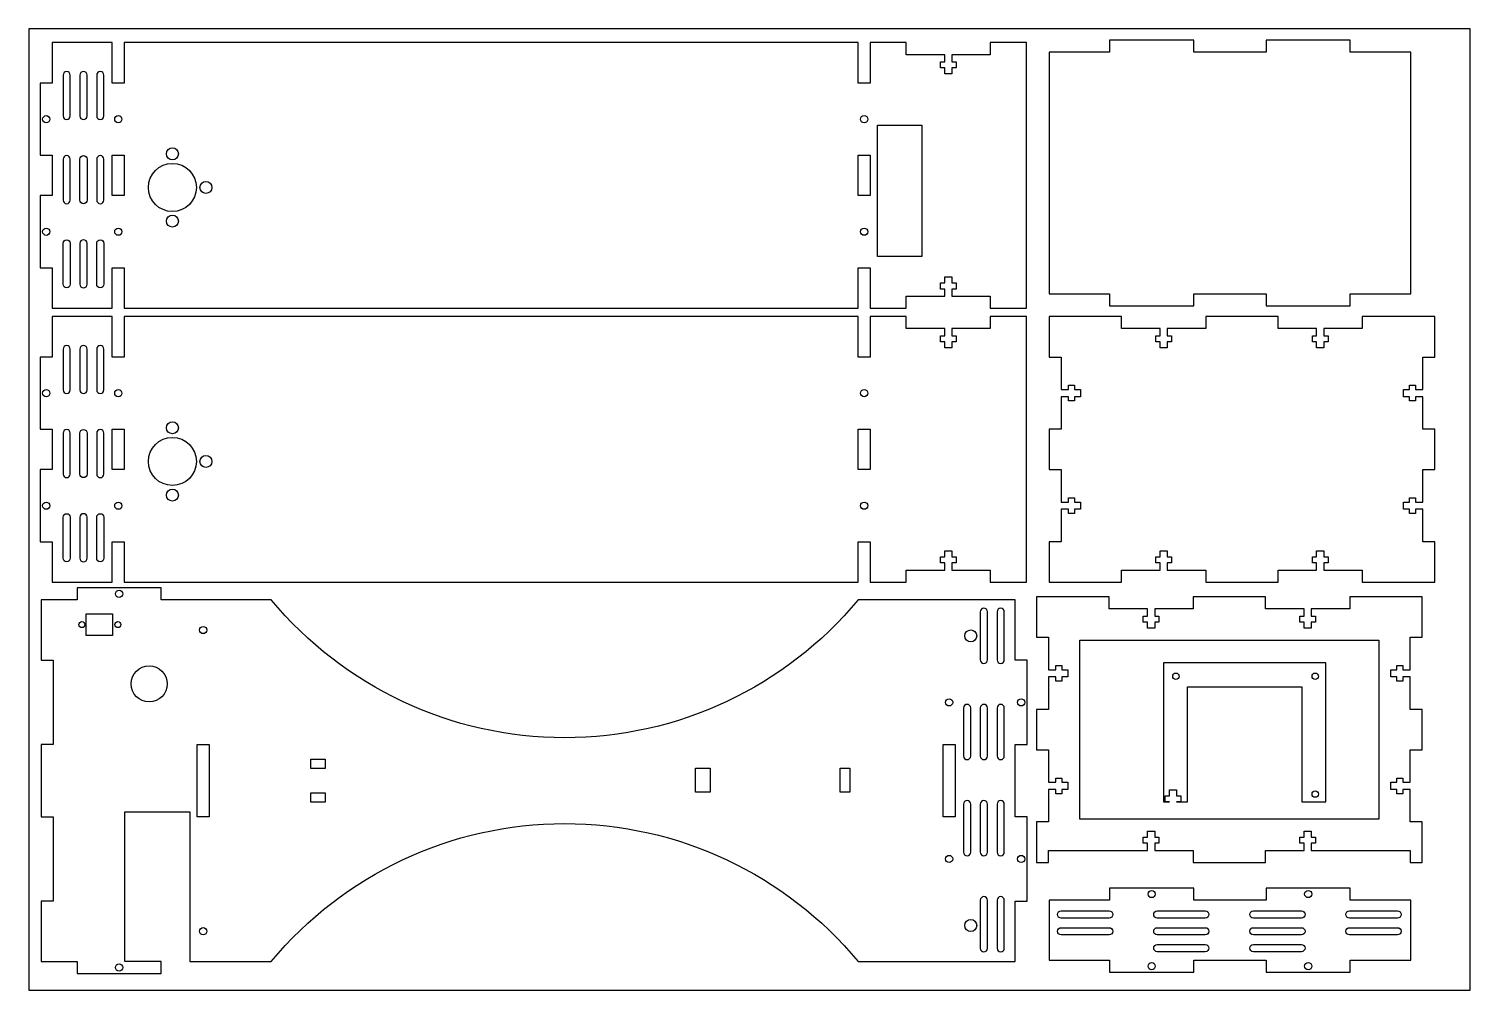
# Model space of a CAD drawing. Header units: millimetres. Extents: x 110 to 710, y -111 to 289.
import ezdxf

# ---------------------------------------------------------------- set-up
doc = ezdxf.new("R2010")
doc.units = ezdxf.units.MM
doc.layers.get('0').update_dxf_attribs({"linetype": 'CONTINUOUS'})

msp = doc.modelspace()

# ---------------------------------------------------------------- linework, layer by layer
for points in [[(110.45, -111.17), (710.45, -111.17), (710.45, 288.83), (110.45, 288.83)], [(491.7, 278.08), (475.7, 278.08), (475.7, 283.08), (460.7, 283.08), (460.7, 266.25), (455.7, 266.25), (455.7, 283.08), (150.2, 283.08), (150.2, 266.25), (145.2, 266.25), (145.2, 283.08), (120.2, 283.08), (120.2, 266.25), (115.2, 266.25), (115.2, 236.25), (120.2, 236.25), (120.2, 219.42), (115.2, 219.42), (115.2, 189.42), (120.2, 189.42), (120.2, 172.58), (145.2, 172.58), (145.2, 189.42), (150.2, 189.42), (150.2, 172.58), (455.7, 172.58), (455.7, 189.42), (460.7, 189.42), (460.7, 172.58), (475.7, 172.58), (475.7, 177.58), (491.7, 177.58), (491.7, 180.58), (489.95, 180.58), (489.95, 183.08), (491.7, 183.08), (491.7, 185.58), (494.7, 185.58), (494.7, 183.08), (496.45, 183.08), (496.45, 180.58), (494.7, 180.58), (494.7, 177.58), (510.7, 177.58), (510.7, 172.58), (525.7, 172.58), (525.7, 283.08), (510.7, 283.08), (510.7, 278.08), (494.7, 278.08), (494.7, 275.08), (496.45, 275.08), (496.45, 272.58), (494.7, 272.58), (494.7, 270.08), (491.7, 270.08), (491.7, 272.58), (489.95, 272.58), (489.95, 275.08), (491.7, 275.08)], [(660.54, 173.58), (660.54, 178.58), (685.7, 178.58), (685.7, 279.08), (660.54, 279.08), (660.54, 284.08), (625.54, 284.08), (625.54, 279.08), (595.37, 279.08), (595.37, 284.08), (560.37, 284.08), (560.37, 279.08), (535.2, 279.08), (535.2, 178.58), (560.37, 178.58), (560.37, 173.58), (595.37, 173.58), (595.37, 178.58), (625.54, 178.58), (625.54, 173.58)], [(482.19, 248.75), (482.19, 194.12), (463.7, 194.12), (463.7, 248.75)], [(145.2, 219.42), (145.2, 236.25), (150.2, 236.25), (150.2, 219.42)], [(460.7, 236.25), (460.7, 219.42), (455.7, 219.42), (455.7, 236.25)], [(510.7, 58.58), (525.7, 58.58), (525.7, 169.08), (510.7, 169.08), (510.7, 164.08), (494.7, 164.08), (494.7, 161.08), (496.45, 161.08), (496.45, 158.58), (494.7, 158.58), (494.7, 156.08), (491.7, 156.08), (491.7, 158.58), (489.95, 158.58), (489.95, 161.08), (491.7, 161.08), (491.7, 164.08), (475.7, 164.08), (475.7, 169.08), (460.7, 169.08), (460.7, 152.25), (455.7, 152.25), (455.7, 169.08), (150.2, 169.08), (150.2, 152.25), (145.2, 152.25), (145.2, 169.08), (120.2, 169.08), (120.2, 152.25), (115.2, 152.25), (115.2, 122.25), (120.2, 122.25), (120.2, 105.42), (115.2, 105.42), (115.2, 75.42), (120.2, 75.42), (120.2, 58.58), (145.2, 58.58), (145.2, 75.42), (150.2, 75.42), (150.2, 58.58), (455.7, 58.58), (455.7, 75.42), (460.7, 75.42), (460.7, 58.58), (475.7, 58.58), (475.7, 63.58), (491.7, 63.58), (491.7, 66.58), (489.95, 66.58), (489.95, 69.08), (491.7, 69.08), (491.7, 71.58), (494.7, 71.58), (494.7, 69.08), (496.45, 69.08), (496.45, 66.58), (494.7, 66.58), (494.7, 63.58), (510.7, 63.58)], [(665.54, 63.58), (665.54, 58.58), (695.7, 58.58), (695.7, 75.42), (690.7, 75.42), (690.7, 88.92), (687.7, 88.92), (687.7, 87.17), (685.2, 87.17), (685.2, 88.92), (682.7, 88.92), (682.7, 91.92), (685.2, 91.92), (685.2, 93.67), (687.7, 93.67), (687.7, 91.92), (690.7, 91.92), (690.7, 105.42), (695.7, 105.42), (695.7, 122.25), (690.7, 122.25), (690.7, 135.75), (687.7, 135.75), (687.7, 134), (685.2, 134), (685.2, 135.75), (682.7, 135.75), (682.7, 138.75), (685.2, 138.75), (685.2, 140.5), (687.7, 140.5), (687.7, 138.75), (690.7, 138.75), (690.7, 152.25), (695.7, 152.25), (695.7, 169.08), (665.54, 169.08), (665.54, 164.08), (649.54, 164.08), (649.54, 161.08), (651.29, 161.08), (651.29, 158.58), (649.54, 158.58), (649.54, 156.08), (646.54, 156.08), (646.54, 158.58), (644.79, 158.58), (644.79, 161.08), (646.54, 161.08), (646.54, 164.08), (630.54, 164.08), (630.54, 169.08), (600.37, 169.08), (600.37, 164.08), (584.37, 164.08), (584.37, 161.08), (586.12, 161.08), (586.12, 158.58), (584.37, 158.58), (584.37, 156.08), (581.37, 156.08), (581.37, 158.58), (579.62, 158.58), (579.62, 161.08), (581.37, 161.08), (581.37, 164.08), (565.37, 164.08), (565.37, 169.08), (535.2, 169.08), (535.2, 152.25), (540.2, 152.25), (540.2, 138.75), (543.2, 138.75), (543.2, 140.5), (545.7, 140.5), (545.7, 138.75), (548.2, 138.75), (548.2, 135.75), (545.7, 135.75), (545.7, 134), (543.2, 134), (543.2, 135.75), (540.2, 135.75), (540.2, 122.25), (535.2, 122.25), (535.2, 105.42), (540.2, 105.42), (540.2, 91.92), (543.2, 91.92), (543.2, 93.67), (545.7, 93.67), (545.7, 91.92), (548.2, 91.92), (548.2, 88.92), (545.7, 88.92), (545.7, 87.17), (543.2, 87.17), (543.2, 88.92), (540.2, 88.92), (540.2, 75.42), (535.2, 75.42), (535.2, 58.58), (565.37, 58.58), (565.37, 63.58), (581.37, 63.58), (581.37, 66.58), (579.62, 66.58), (579.62, 69.08), (581.37, 69.08), (581.37, 71.58), (584.37, 71.58), (584.37, 69.08), (586.12, 69.08), (586.12, 66.58), (584.37, 66.58), (584.37, 63.58), (600.37, 63.58), (600.37, 58.58), (630.54, 58.58), (630.54, 63.58), (646.54, 63.58), (646.54, 66.58), (644.79, 66.58), (644.79, 69.08), (646.54, 69.08), (646.54, 71.58), (649.54, 71.58), (649.54, 69.08), (651.29, 69.08), (651.29, 66.58), (649.54, 66.58), (649.54, 63.58)], [(145.2, 105.42), (145.2, 122.25), (150.2, 122.25), (150.2, 105.42)], [(460.7, 122.25), (460.7, 105.42), (455.7, 105.42), (455.7, 122.25)], [(644.29, -53), (685.45, -53), (685.45, -58), (690.45, -58), (690.45, -41.17), (685.45, -41.17), (685.45, -27.67), (682.45, -27.67), (682.45, -29.42), (679.95, -29.42), (679.95, -27.67), (677.45, -27.67), (677.45, -24.67), (679.95, -24.67), (679.95, -22.92), (682.45, -22.92), (682.45, -24.67), (685.45, -24.67), (685.45, -11.17), (690.45, -11.17), (690.45, 5.67), (685.45, 5.67), (685.45, 19.17), (682.45, 19.17), (682.45, 17.42), (679.95, 17.42), (679.95, 19.17), (677.45, 19.17), (677.45, 22.17), (679.95, 22.17), (679.95, 23.92), (682.45, 23.92), (682.45, 22.17), (685.45, 22.17), (685.45, 35.67), (690.45, 35.67), (690.45, 52.5), (660.29, 52.5), (660.29, 47.5), (644.29, 47.5), (644.29, 44.5), (646.04, 44.5), (646.04, 42), (644.29, 42), (644.29, 39.5), (641.29, 39.5), (641.29, 42), (639.54, 42), (639.54, 44.5), (641.29, 44.5), (641.29, 47.5), (625.29, 47.5), (625.29, 52.5), (595.12, 52.5), (595.12, 47.5), (579.12, 47.5), (579.12, 44.5), (580.87, 44.5), (580.87, 42), (579.12, 42), (579.12, 39.5), (576.12, 39.5), (576.12, 42), (574.37, 42), (574.37, 44.5), (576.12, 44.5), (576.12, 47.5), (560.12, 47.5), (560.12, 52.5), (529.95, 52.5), (529.95, 35.67), (534.95, 35.67), (534.95, 22.17), (537.95, 22.17), (537.95, 23.92), (540.45, 23.92), (540.45, 22.17), (542.95, 22.17), (542.95, 19.17), (540.45, 19.17), (540.45, 17.42), (537.95, 17.42), (537.95, 19.17), (534.95, 19.17), (534.95, 5.67), (529.95, 5.67), (529.95, -11.17), (534.95, -11.17), (534.95, -24.67), (537.95, -24.67), (537.95, -22.92), (540.45, -22.92), (540.45, -24.67), (542.95, -24.67), (542.95, -27.67), (540.45, -27.67), (540.45, -29.42), (537.95, -29.42), (537.95, -27.67), (534.95, -27.67), (534.95, -41.17), (529.95, -41.17), (529.95, -58), (534.95, -58), (534.95, -53), (576.12, -53), (576.12, -50), (574.37, -50), (574.37, -47.5), (576.12, -47.5), (576.12, -45), (579.12, -45), (579.12, -47.5), (580.87, -47.5), (580.87, -50), (579.12, -50), (579.12, -53), (595.12, -53), (595.12, -58), (625.29, -58), (625.29, -53), (641.29, -53), (641.29, -50), (639.54, -50), (639.54, -47.5), (641.29, -47.5), (641.29, -45), (644.29, -45), (644.29, -47.5), (646.04, -47.5), (646.04, -50), (644.29, -50)], [(145.27, 36.44), (134.27, 36.44), (134.27, 45.44), (145.27, 45.44)], [(672.45, 34.5), (672.45, -40), (547.95, -40), (547.95, 34.5)], [(650.42, 24.99), (582.73, 24.99), (582.73, -32.77), (585.25, -32.77), (585.25, -32.77), (583.5, -32.77), (583.5, -30.27), (585.25, -30.27), (585.25, -27.77), (588.25, -27.77), (588.25, -30.27), (590, -30.27), (590, -32.77), (588.25, -32.77), (588.25, -32.77), (592.73, -32.77), (592.73, 14.99), (640.42, 14.99), (640.42, -32.77), (650.42, -32.77)], [(185.53, -8.91), (185.53, -39.08), (180.53, -39.08), (180.53, -8.91)], [(491.03, -39.08), (491.03, -8.91), (496.03, -8.91), (496.03, -39.08)], [(227.88, -15), (233.88, -15), (233.88, -19), (227.88, -19)], [(388.03, -18.75), (394.03, -18.75), (394.03, -28.75), (388.03, -28.75)], [(448.2, -18.75), (452.2, -18.75), (452.2, -28.75), (448.2, -28.75)], [(227.88, -29), (233.88, -29), (233.88, -33), (227.88, -33)], [(625.54, -103.67), (660.54, -103.67), (660.54, -98.67), (685.7, -98.67), (685.7, -73.67), (660.54, -73.67), (660.54, -68.67), (625.54, -68.67), (625.54, -73.67), (595.37, -73.67), (595.37, -68.67), (560.37, -68.67), (560.37, -73.67), (535.2, -73.67), (535.2, -98.67), (560.37, -98.67), (560.37, -103.67), (595.37, -103.67), (595.37, -98.67), (625.54, -98.67)]]:
    msp.add_lwpolyline(points, close=True)
for points in [[(124.7, 252.58, 1), (127.7, 252.58), (127.7, 269.58, 1), (124.7, 269.58)], [(131.7, 252.58, 1), (134.7, 252.58), (134.7, 269.58, 1), (131.7, 269.58)], [(138.7, 252.58, 1), (141.7, 252.58), (141.7, 269.58, 1), (138.7, 269.58)], [(124.7, 217.58, 1), (127.7, 217.58), (127.7, 234.58, 1), (124.7, 234.58)], [(131.7, 217.58), (131.7, 234.58, -1), (134.7, 234.58), (134.7, 217.58, -1)], [(138.7, 217.58, 1), (141.7, 217.58), (141.7, 234.58, 1), (138.7, 234.58)], [(124.7, 182.58), (124.7, 199.58, -1), (127.7, 199.58), (127.7, 182.58, -1)], [(131.7, 182.58, 1), (134.7, 182.58), (134.7, 199.58, 1), (131.7, 199.58)], [(138.7, 182.58), (138.7, 199.58, -1), (141.7, 199.58), (141.7, 182.58, -1)], [(124.7, 138.58, 1), (127.7, 138.58), (127.7, 155.58, 1), (124.7, 155.58)], [(131.7, 138.58, 1), (134.7, 138.58), (134.7, 155.58, 1), (131.7, 155.58)], [(138.7, 138.58, 1), (141.7, 138.58), (141.7, 155.58, 1), (138.7, 155.58)], [(124.7, 103.58, 1), (127.7, 103.58), (127.7, 120.58, 1), (124.7, 120.58)], [(131.7, 103.58), (131.7, 120.58, -1), (134.7, 120.58), (134.7, 103.58, -1)], [(138.7, 103.58, 1), (141.7, 103.58), (141.7, 120.58, 1), (138.7, 120.58)], [(124.7, 68.58), (124.7, 85.58, -1), (127.7, 85.58), (127.7, 68.58, -1)], [(131.7, 68.58, 1), (134.7, 68.58), (134.7, 85.58, 1), (131.7, 85.58)], [(138.7, 68.58), (138.7, 85.58, -1), (141.7, 85.58), (141.7, 68.58, -1)], [(177.53, -37), (177.53, -99.25), (211.4, -99.25, -0.469918), (455.65, -99.25), (491.03, -99.25), (496.03, -99.25), (496.03, -99.25), (521.03, -99.25), (521.03, -74.08), (526.03, -74.08), (526.03, -39.08), (521.03, -39.08), (521.03, -8.91), (526.03, -8.91), (526.03, 26.09), (521.03, 26.09), (521.03, 51.25), (455.65, 51.25, -0.469918), (211.4, 51.25), (165.53, 51.25), (165.53, 56.25), (130.53, 56.25), (130.53, 51.25), (115.53, 51.25), (115.53, 26.09), (120.53, 26.09), (120.53, -8.91), (115.53, -8.91), (115.53, -39.08), (120.53, -39.08), (120.53, -74.08), (115.53, -74.08), (115.53, -99.25), (130.53, -99.25), (130.53, -104.25), (165.53, -104.25), (165.53, -99.25), (150.45, -99.25), (150.45, -37)], [(506.53, 26.25, 1), (509.53, 26.25), (509.53, 46.25, 1), (506.53, 46.25)], [(513.53, 26.25, 1), (516.53, 26.25), (516.53, 46.25, 1), (513.53, 46.25)], [(499.53, -13.75, 1), (502.53, -13.75), (502.53, 6.25, 1), (499.53, 6.25)], [(506.53, -13.75, 1), (509.53, -13.75), (509.53, 6.25, 1), (506.53, 6.25)], [(513.53, -13.75, 1), (516.53, -13.75), (516.53, 6.25, 1), (513.53, 6.25)], [(499.53, -53.75, 1), (502.53, -53.75), (502.53, -33.75, 1), (499.53, -33.75)], [(506.53, -53.75, 1), (509.53, -53.75), (509.53, -33.75, 1), (506.53, -33.75)], [(513.53, -53.75, 1), (516.53, -53.75), (516.53, -33.75, 1), (513.53, -33.75)], [(506.53, -93.75, 1), (509.53, -93.75), (509.53, -73.75, 1), (506.53, -73.75)], [(513.53, -93.75, 1), (516.53, -93.75), (516.53, -73.75, 1), (513.53, -73.75)], [(540.2, -78.17), (560.2, -78.17, -1), (560.2, -81.17), (540.2, -81.17, -1)], [(580.2, -78.17), (600.2, -78.17, -1), (600.2, -81.17), (580.2, -81.17, -1)], [(620.2, -78.17), (640.2, -78.17, -1), (640.2, -81.17), (620.2, -81.17, -1)], [(660.2, -78.17), (680.2, -78.17, -1), (680.2, -81.17), (660.2, -81.17, -1)], [(540.2, -85.17), (560.2, -85.17, -1), (560.2, -88.17), (540.2, -88.17, -1)], [(580.2, -85.17), (600.2, -85.17, -1), (600.2, -88.17), (580.2, -88.17, -1)], [(620.2, -85.17), (640.2, -85.17, -1), (640.2, -88.17), (620.2, -88.17, -1)], [(660.2, -85.17), (680.2, -85.17, -1), (680.2, -88.17), (660.2, -88.17, -1)], [(580.2, -92.17), (600.2, -92.17, -1), (600.2, -95.17), (580.2, -95.17, -1)], [(620.2, -92.17), (640.2, -92.17, -1), (640.2, -95.17), (620.2, -95.17, -1)]]:
    msp.add_lwpolyline(points, format="xyb", close=True)
for centre, radius in [((117.7, 251.22), 1.5), ((147.7, 251.25), 1.5), ((458.2, 251.26), 1.5), ((170.2, 236.83), 2.5), ((170.2, 222.83), 10), ((184.2, 222.83), 2.5), ((170.2, 208.83), 2.5), ((117.7, 204.41), 1.5), ((147.7, 204.42), 1.5), ((458.2, 204.42), 1.5), ((117.7, 137.22), 1.5), ((147.7, 137.25), 1.5), ((458.2, 137.26), 1.5), ((170.2, 122.83), 2.5), ((170.2, 108.83), 10), ((184.2, 108.83), 2.5), ((170.2, 94.83), 2.5), ((117.7, 90.41), 1.5), ((147.7, 90.42), 1.5), ((458.2, 90.42), 1.5), ((148.03, 53.75), 1.5), ((132.52, 40.94), 1.25), ((147.52, 40.94), 1.25), ((183.03, 38.67), 1.5), ((502.53, 36.25), 2.5), ((160.53, 16.25), 7.5), ((587.96, 19.42), 1.35), ((645.96, 19.42), 1.35), ((493.53, 8.59), 1.5), ((523.53, 8.59), 1.5), ((645.96, -29.58), 1.35), ((493.53, -56.58), 1.5), ((523.53, -56.58), 1.5), ((577.87, -71.17), 1.5), ((643.04, -71.17), 1.5), ((502.53, -84.25), 2.5), ((183.03, -86.66), 1.5), ((148.03, -101.75), 1.5), ((577.87, -101.17), 1.5), ((643.04, -101.17), 1.5)]:
    msp.add_circle(centre, radius)

doc.saveas('drawing.dxf')
